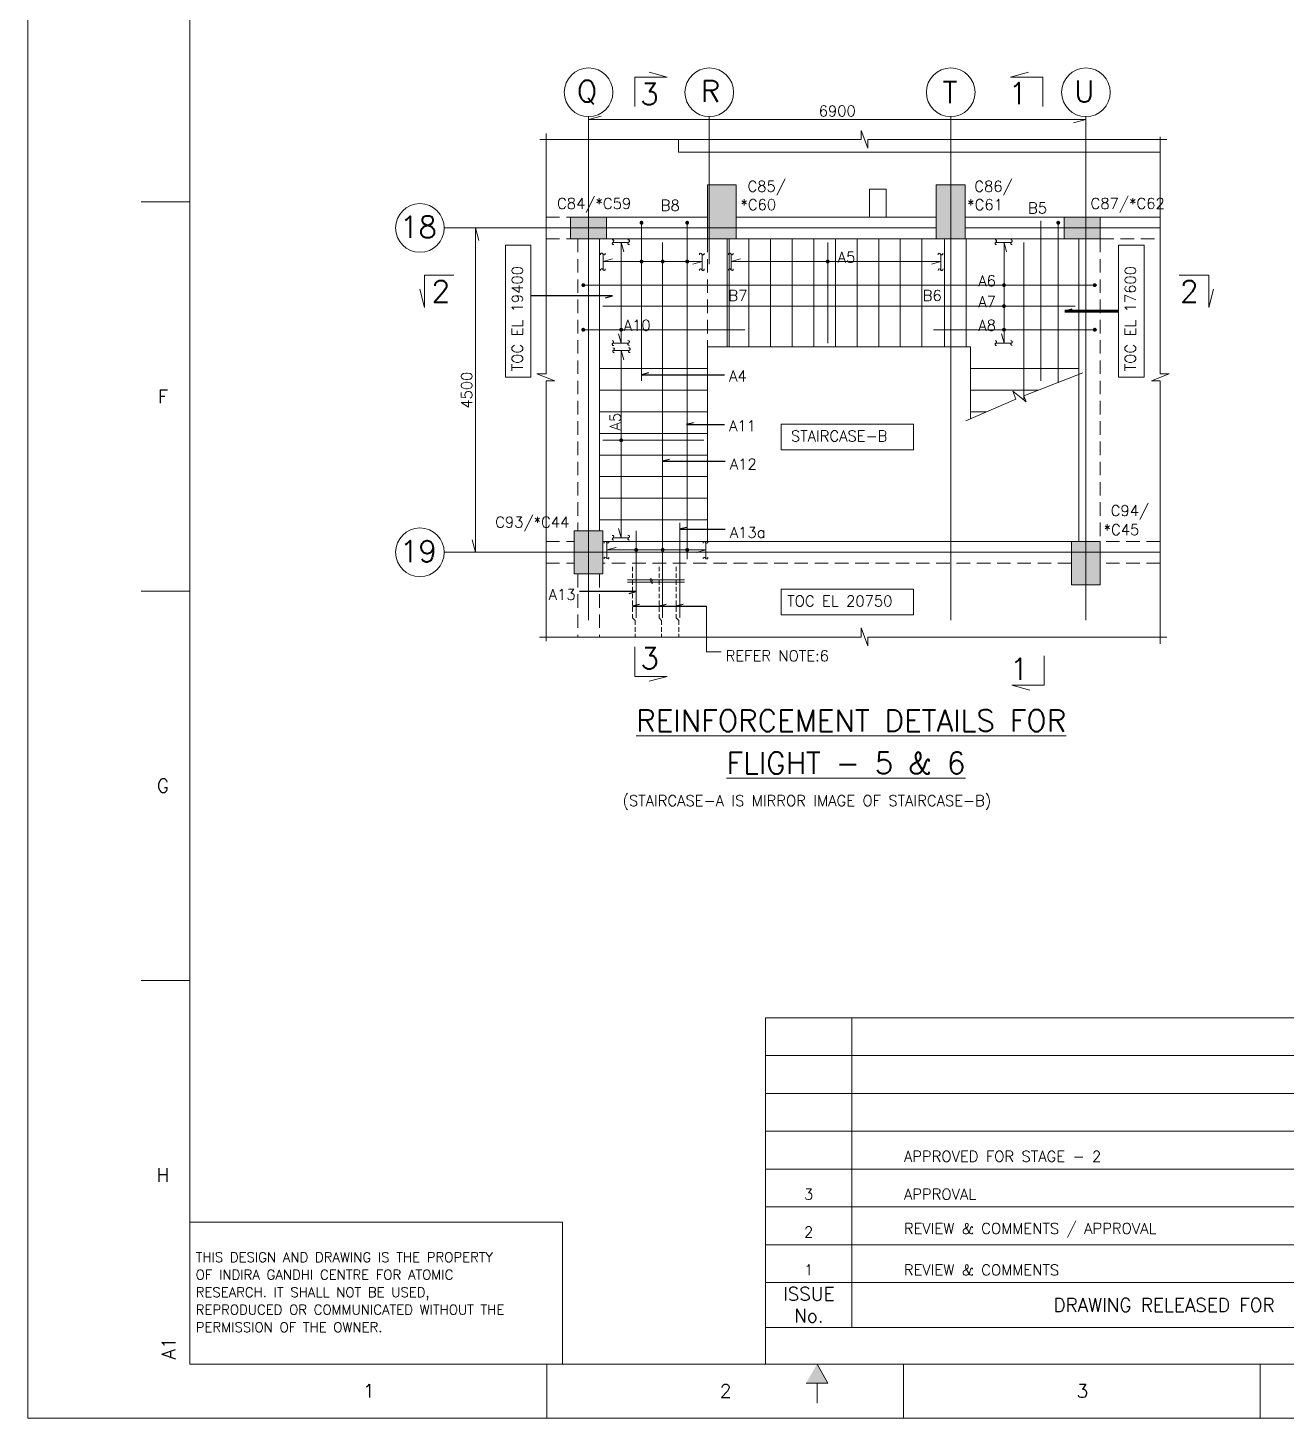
# Model space of a CAD drawing. Header units: millimetres. Extents: x 340192 to 549303, y -616317 to -538642.
# Drawn here: x 486228 to 503688, y -616317 to -597026 of the extents above; entities that cross this region are included whole.
import ezdxf
from ezdxf.enums import TextEntityAlignment as Align
from ezdxf.lldxf.tags import DXFTag

# ---------------------------------------------------------------- set-up
doc = ezdxf.new("R2010")
doc.units = ezdxf.units.MM
doc.header["$LTSCALE"] = 250
doc.header["$MEASUREMENT"] = 0
doc.linetypes.add('( Hidden )', pattern=[0.375, 0.25, -0.125])
doc.linetypes.add('DASHED', pattern=[0.75, 0.5, -0.25])
doc.layers.get('DEFPOINTS').update_dxf_attribs({"lineweight": 0})
for name, color, linetype, lineweight in [('CV-AB-GRID DIM', 2, 'Continuous', 0), ('CV-AB-REINFORCEMENT', 6, 'Continuous', 0), ('CV-CB-BEAM', 7, 'Continuous', 0), ('CV-CB-CIVIL', 70, 'Continuous', 0), ('CV-CB-COLUMN', 3, 'Continuous', 0), ('CV-CB-DIM', 2, 'Continuous', 0), ('CV-CB-GRID', 8, 'CENTER', 5), ('CV-CB-GRID TXT', 6, 'Continuous', 0), ('CV-CB-LINE', 2, 'Continuous', 0), ('CV-CB-REINFORCEMENT', 6, 'Continuous', 0), ('CV-CB-SHADE', 25, 'Continuous', 0), ('CV-CB-TEXT', 3, 'Continuous', 0), ('LOGO_1', 7, 'Continuous', 0), ('REINF-HOR', 6, 'Continuous', 0), ('RENF-VER', 6, 'Continuous', 0), ('SECTION', 6, 'Continuous', 0), ('TOP MAIN', 6, 'Continuous', 0)]:
    doc.layers.add(name, color=color, linetype=linetype, lineweight=lineweight)
doc.styles.add('ROMANS', font='romans.shx')
doc.styles.add('SIMPLEX', font='romans.shx')
tags = doc.linetypes.add('CENTER', pattern=[2, 1.25, -0.25, 0.25, -0.25]).pattern_tags.tags
tags[10:11] = [DXFTag(74, 4), DXFTag(75, 0), DXFTag(340, '0'), DXFTag(46, 1.0), DXFTag(50, 0.0), DXFTag(44, 0.0), DXFTag(45, 0.0)]
tags[8:9] = [DXFTag(74, 4), DXFTag(75, 0), DXFTag(340, '0'), DXFTag(46, 1.0), DXFTag(50, 0.0), DXFTag(44, 0.0), DXFTag(45, 0.0)]
tags[6:7] = [DXFTag(74, 4), DXFTag(75, 0), DXFTag(340, '0'), DXFTag(46, 1.0), DXFTag(50, 0.0), DXFTag(44, 0.0), DXFTag(45, 0.0)]
tags[4:5] = [DXFTag(74, 4), DXFTag(75, 0), DXFTag(340, '0'), DXFTag(46, 1.0), DXFTag(50, 0.0), DXFTag(44, 0.0), DXFTag(45, 0.0)]
doc.dimstyles.new('1.5', dxfattribs={"dimtxt": 150, "dimasz": 0.00045, "dimexe": 30, "dimexo": 7.5, "dimgap": 52.5, "dimtad": 1, "dimdec": 0, "dimlfac": 0.666667, "dimzin": 0, "dimdsep": 46, "dimtxsty": 'ROMANS', "dimblk": 'TICK', "dimcen": 0.09, "dimclrd": 2, "dimclre": 2, "dimclrt": 3, "dimadec": 0, "dimazin": 0, "dimtfac": 1, "dimtdec": 0, "dimtofl": 0, "dimtmove": 0, "dimatfit": 3, "dimfxl": 1, "dimtolj": 1, "dimtzin": 0, "dimlwd": -1, "dimlwe": -1, "dimarcsym": 1})
doc.dimstyles.new('CIVIL', dxfattribs={"dimtxt": 1, "dimasz": 0.0005, "dimexe": 50, "dimexo": 0, "dimgap": 50, "dimtad": 1, "dimdec": 0, "dimlfac": 0.001, "dimzin": 0, "dimdsep": 46, "dimtxsty": 'ROMANS', "dimblk": 'TICK', "dimcen": 0.09, "dimclrd": 2, "dimclre": 2, "dimclrt": 3, "dimadec": 0, "dimazin": 0, "dimtfac": 1, "dimtdec": 0, "dimtofl": 0, "dimtmove": 0, "dimatfit": 3, "dimldrblk": 'TICK', "dimfxl": 1, "dimfrac": 2, "dimtolj": 1, "dimtzin": 0, "dimarcsym": 0})
doc.dimstyles.new('CV-CB-DIM', dxfattribs={"dimtxt": 150, "dimasz": 0.0006, "dimexe": 22.5, "dimexo": 75, "dimgap": 45, "dimtad": 1, "dimdec": 0, "dimzin": 0, "dimdsep": 46, "dimtxsty": 'ROMANS', "dimblk": 'TICK', "dimcen": 0.09, "dimdle": 50, "dimclrd": 2, "dimclre": 2, "dimclrt": 3, "dimadec": 0, "dimazin": 0, "dimtfac": 1, "dimtdec": 0, "dimtofl": 0, "dimtmove": 0, "dimatfit": 3, "dimfxl": 1, "dimtolj": 1, "dimtzin": 0, "dimlwd": -1, "dimlwe": -1, "dimarcsym": 0})

# ---------------------------------------------------------------- blocks, each defined once
blk = doc.blocks.new('TATA A1')
at = {"layer": 'LOGO_1', "ltscale": 0.023622}
blk.add_hatch(color=25, dxfattribs=at).paths.add_polyline_path([(10800000, 487500), (10950000, 750000), (11100000, 487500)])
at = {"layer": 'LOGO_1', "color": 2, "linetype": 'Continuous', "ltscale": 0.023622}
for p, q in [((0, 44550000), (0, 0)), ((2250000, 16875000), (1575000, 16875000)), ((2250000, 11475000), (1575000, 11475000)), ((2250000, 11475000), (1575000, 11475000)), ((2250000, 6075000), (1575000, 6075000)), ((2250000, 6075000), (1575000, 6075000)), ((7200000, 0), (7200000, 750000)), ((12150000, 0), (12150000, 750000)), ((17100000, 0), (17100000, 750000)), ((63075000, 0), (0, 0))]:
    blk.add_line(p, q, dxfattribs=at)
at = {"layer": 'LOGO_1', "color": 6, "linetype": 'Continuous', "ltscale": 0.023622}
for p, q in [((2250000, 43800000), (2250000, 750000)), ((10234485, 5557087), (21118039, 5557087)), ((10234485, 5557087), (10234485, 750000)), ((2250000, 2718005), (7418784, 2718005)), ((7418784, 750000), (7418784, 2718005)), ((10234485, 1882087), (49819286, 1882087)), ((10234485, 1257202), (49819286, 1257202)), ((2250000, 750000), (62325000, 750000))]:
    blk.add_line(p, q, dxfattribs=at)
at = {"layer": 'LOGO_1', "color": 4, "ltscale": 0.023622}
blk.add_line((11434485, 1257202), (11434485, 5557087), dxfattribs=at)
at = {"layer": 'LOGO_1', "color": 2, "ltscale": 0.023622}
for p, q in [((10234485, 5032087), (49819286, 5032087)), ((10234485, 4507087), (49819286, 4507087)), ((10234485, 3982087), (49819286, 3982087)), ((10234485, 3457087), (49819286, 3457087)), ((10234485, 2932087), (49819286, 2932087)), ((10234485, 2407087), (49819286, 2407087))]:
    blk.add_line(p, q, dxfattribs=at)
at = {"layer": 'LOGO_1', "color": 25, "ltscale": 0.023622}
for p, q in [((11100000, 487500), (10950000, 750000)), ((11100000, 487500), (10800000, 487500)), ((10950000, 487500), (10950000, 209047))]:
    blk.add_line(p, q, dxfattribs=at)
at = {"layer": 'LOGO_1', "color": 4, "linetype": 'Continuous', "style": 'ROMANS'}
for s, p in [('F', (1875000, 14175000)), ('G', (1875000, 8775000)), ('G', (1875000, 8775000)), ('H', (1875000, 3375000)), ('H', (1875000, 3375000))]:
    blk.add_text(s, height=187500, dxfattribs=at).set_placement(p, align=Align.MIDDLE_CENTER)
at = {"layer": 'LOGO_1', "color": 4, "style": 'ROMANS'}
for s, height, p in [('THIS DESIGN AND DRAWING IS THE PROPERTY', 135000, (2329186, 2166248)), ('OF INDIRA GANDHI CENTRE FOR ATOMIC', 135000, (2329186, 1923391)), ('RESEARCH. IT SHALL NOT BE USED,', 135000, (2329186, 1680534)), ('REPRODUCED OR COMMUNICATED WITHOUT THE', 135000, (2329186, 1437677)), ('PERMISSION OF THE OWNER.', 135000, (2329186, 1194820)), ('1', 187500, (4652250, 285004)), ('2', 187500, (9602250, 285004)), ('3', 187500, (14552250, 285004))]:
    blk.add_text(s, height=height, dxfattribs=at).set_placement(p)
at = {"layer": 'LOGO_1', "color": 4, "linetype": 'Continuous', "style": 'SIMPLEX'}
for s, p in [('ISSUE', (10836213, 1631284)), ('DRAWING RELEASED FOR', (15764548, 1476659)), ('No.', (10836492, 1327712))]:
    blk.add_text(s, height=187500, dxfattribs=at).set_placement(p, align=Align.CENTER)
at = {"layer": 'LOGO_1', "color": 4, "style": 'ROMANS'}
blk.add_text('A1', height=187500, rotation=90, dxfattribs=at).set_placement((2047011, 816439))
blk = doc.blocks.new('125')
at = {"layer": 'REINF-HOR', "ltscale": 1.6875}
blk.add_line((0, -332191), (0, 105241), dxfattribs=at)
at = {"layer": 'REINF-HOR', "ltscale": 1.6875, "flags": 128}
for points in [[(-72253, 118220, 0.926717185), (-5491, 96184, -0.923540583), (61271, 74457)], [(-74320, -321479, 0.926717185), (-7558, -343514, -0.923540583), (59204, -365241)]]:
    blk.add_lwpolyline(points, format="xyb", dxfattribs=at)
blk = doc.blocks.new('TICK')
at = {"color": 3}
blk.add_line((-289777.747, -77645.713), (0, 0), dxfattribs=at)
blk = doc.blocks.new('*D11')
at = {"layer": 'CV-CB-DIM', "color": 2, "transparency": 16777216}
for p, q in [((492812, -599803), (492416, -599803)), ((492438, -599803), (492438, -604303)), ((492812, -604303), (492416, -604303))]:
    blk.add_line(p, q, dxfattribs=at)
at = {"layer": 'DEFPOINTS', "color": 0, "transparency": 16777216}
for p in [(492887, -599803), (492438, -604303), (492887, -604303)]:
    blk.add_point(p, dxfattribs=at)
at = {"layer": 'CV-CB-DIM', "color": 2, "transparency": 16777216, "xscale": 0.0006, "yscale": 0.0006, "zscale": 0.0006}
for p, rotation in [((492438, -599803), 90), ((492438, -604303), 270)]:
    blk.add_blockref('TICK', p, dxfattribs=dict(at, rotation=rotation))
at = {"layer": 'CV-CB-DIM', "color": 3, "transparency": 16777216, "insert": (492318, -602053), "char_height": 150, "attachment_point": 5, "rotation": 90, "style": 'ROMANS'}
blk.add_mtext('\\A1;4500', dxfattribs=at)
blk = doc.blocks.new('*D121')
at = {"layer": 'CV-CB-REINFORCEMENT', "color": 2, "transparency": 16777216}
for p, q in [((499698, -600003), (499743, -600003)), ((499773, -601403), (499773, -600003)), ((499698, -601403), (499743, -601403))]:
    blk.add_line(p, q, dxfattribs=at)
at = {"layer": 'DEFPOINTS', "color": 0, "transparency": 16777216}
for p in [(499773, -600003, 832566), (499773, -600003), (499773, -601403)]:
    blk.add_point(p, dxfattribs=at)
at = {"layer": 'CV-CB-REINFORCEMENT', "color": 2, "transparency": 16777216, "xscale": 0.0004500000225000001, "yscale": 0.0004500000225000001, "zscale": 0.0004500000225000001}
for p, rotation in [((499773, -600003), 90), ((499773, -601403), 270)]:
    blk.add_blockref('TICK', p, dxfattribs=dict(at, rotation=rotation))
blk = doc.blocks.new('*D122')
at = {"layer": 'CV-CB-REINFORCEMENT', "color": 2, "transparency": 16777216}
for p, q in [((494386, -600003), (494431, -600003)), ((494461, -601403), (494461, -600003)), ((494386, -601403), (494431, -601403))]:
    blk.add_line(p, q, dxfattribs=at)
at = {"layer": 'DEFPOINTS', "color": 0, "transparency": 16777216}
for p in [(494461, -600003, 832566), (494461, -600003), (494461, -601403)]:
    blk.add_point(p, dxfattribs=at)
at = {"layer": 'CV-CB-REINFORCEMENT', "color": 2, "transparency": 16777216, "xscale": 0.0004500000225000001, "yscale": 0.0004500000225000001, "zscale": 0.0004500000225000001}
for p, rotation in [((494461, -600003), 90), ((494461, -601403), 270)]:
    blk.add_blockref('TICK', p, dxfattribs=dict(at, rotation=rotation))
blk = doc.blocks.new('*D123')
at = {"layer": 'CV-CB-REINFORCEMENT', "color": 2, "transparency": 16777216}
for p, q in [((495584, -600268), (494210, -600268)), ((494210, -600275), (494210, -600298)), ((495584, -600261), (495584, -600238))]:
    blk.add_line(p, q, dxfattribs=at)
at = {"layer": 'DEFPOINTS', "color": 0, "transparency": 16777216}
for p in [(494210, -600268), (494210, -600268), (495584, -600268)]:
    blk.add_point(p, dxfattribs=at)
at = {"layer": 'CV-CB-REINFORCEMENT', "color": 2, "transparency": 16777216, "xscale": 0.0004500000225000001, "yscale": 0.0004500000225000001, "zscale": 0.0004500000225000001, "rotation": 180}
blk.add_blockref('TICK', (494210, -600268), dxfattribs=at)
at = {"layer": 'CV-CB-REINFORCEMENT', "color": 2, "transparency": 16777216, "xscale": 0.0004500000225000001, "yscale": 0.0004500000225000001, "zscale": 0.0004500000225000001}
blk.add_blockref('TICK', (495584, -600268), dxfattribs=at)
blk = doc.blocks.new('*D124')
at = {"layer": 'CV-CB-REINFORCEMENT', "color": 2, "transparency": 16777216}
for p, q in [((494386, -601503), (494431, -601503)), ((494461, -604103), (494461, -601503)), ((494386, -604103), (494431, -604103))]:
    blk.add_line(p, q, dxfattribs=at)
at = {"layer": 'DEFPOINTS', "color": 0, "transparency": 16777216}
for p in [(494461, -601503, -898975), (494461, -601503), (494461, -604103)]:
    blk.add_point(p, dxfattribs=at)
at = {"layer": 'CV-CB-REINFORCEMENT', "color": 2, "transparency": 16777216, "xscale": 0.0004500000225000001, "yscale": 0.0004500000225000001, "zscale": 0.0004500000225000001}
for p, rotation in [((494461, -601503), 90), ((494461, -604103), 270)]:
    blk.add_blockref('TICK', p, dxfattribs=dict(at, rotation=rotation))
blk = doc.blocks.new('*D125')
at = {"layer": 'CV-CB-REINFORCEMENT', "color": 2, "transparency": 16777216}
for p, q in [((498897, -600268), (495985, -600268)), ((495985, -600275), (495985, -600298)), ((498897, -600261), (498897, -600238))]:
    blk.add_line(p, q, dxfattribs=at)
at = {"layer": 'DEFPOINTS', "color": 0, "transparency": 16777216}
for p in [(495985, -600268, -802256), (495985, -600268), (498897, -600268)]:
    blk.add_point(p, dxfattribs=at)
at = {"layer": 'CV-CB-REINFORCEMENT', "color": 2, "transparency": 16777216, "xscale": 0.0004500000225000001, "yscale": 0.0004500000225000001, "zscale": 0.0004500000225000001, "rotation": 180}
blk.add_blockref('TICK', (495985, -600268), dxfattribs=at)
at = {"layer": 'CV-CB-REINFORCEMENT', "color": 2, "transparency": 16777216, "xscale": 0.0004500000225000001, "yscale": 0.0004500000225000001, "zscale": 0.0004500000225000001}
blk.add_blockref('TICK', (498897, -600268), dxfattribs=at)
blk = doc.blocks.new('*D129')
at = {"layer": 'CV-CB-REINFORCEMENT', "color": 2, "transparency": 16777216}
for p, q in [((495634, -604269), (494260, -604269)), ((494260, -604276), (494260, -604299)), ((495634, -604262), (495634, -604239))]:
    blk.add_line(p, q, dxfattribs=at)
at = {"layer": 'DEFPOINTS', "color": 0, "transparency": 16777216}
for p in [(494260, -604268), (494260, -604269), (495634, -604269)]:
    blk.add_point(p, dxfattribs=at)
at = {"layer": 'CV-CB-REINFORCEMENT', "color": 2, "transparency": 16777216, "xscale": 0.0004500000225000001, "yscale": 0.0004500000225000001, "zscale": 0.0004500000225000001, "rotation": 180}
blk.add_blockref('TICK', (494260, -604269), dxfattribs=at)
at = {"layer": 'CV-CB-REINFORCEMENT', "color": 2, "transparency": 16777216, "xscale": 0.0004500000225000001, "yscale": 0.0004500000225000001, "zscale": 0.0004500000225000001}
blk.add_blockref('TICK', (495634, -604269), dxfattribs=at)
blk = doc.blocks.new('*D27')
at = {"layer": 'CV-CB-DIM', "color": 2, "transparency": 16777216}
for p, q in [((494009, -598576), (494009, -598277)), ((494009, -598299), (500909, -598299)), ((500909, -598576), (500909, -598277))]:
    blk.add_line(p, q, dxfattribs=at)
at = {"layer": 'DEFPOINTS', "color": 0, "transparency": 16777216}
for p in [(500909, -598299), (494009, -598651), (500909, -598651, 0)]:
    blk.add_point(p, dxfattribs=at)
at = {"layer": 'CV-CB-DIM', "color": 2, "transparency": 16777216, "xscale": 0.0006, "yscale": 0.0006, "zscale": 0.0006, "rotation": 180}
blk.add_blockref('TICK', (494009, -598299), dxfattribs=at)
at = {"layer": 'CV-CB-DIM', "color": 2, "transparency": 16777216, "xscale": 0.0006, "yscale": 0.0006, "zscale": 0.0006}
blk.add_blockref('TICK', (500909, -598299), dxfattribs=at)
at = {"layer": 'CV-CB-DIM', "color": 3, "transparency": 16777216, "insert": (497459, -598179), "char_height": 150, "attachment_point": 5, "style": 'ROMANS'}
blk.add_mtext('\\A1;6900', dxfattribs=at)

msp = doc.modelspace()

# ---------------------------------------------------------------- hatches: boundary and pattern name
at = {"layer": 'CV-AB-REINFORCEMENT', "ltscale": 0.001084}
h = msp.add_hatch(color=256, dxfattribs=at)
edge = h.paths.add_edge_path()
edge.add_arc((494743.95, -599730.16), 27.09, 0, 360)
h = msp.add_hatch(color=256, dxfattribs=at)
edge = h.paths.add_edge_path()
edge.add_arc((495377.56, -599730.16), 27.09, 0, 360)
h = msp.add_hatch(color=256, dxfattribs=at)
edge = h.paths.add_edge_path()
edge.add_arc((500526.1, -599730.16), 27.09, 0, 360)
h = msp.add_hatch(color=256, dxfattribs=at)
edge = h.paths.add_edge_path()
edge.add_arc((493935.94, -600596.38), 27.09, 0, 360)
h = msp.add_hatch(color=256, dxfattribs=at)
edge = h.paths.add_edge_path()
edge.add_arc((501031.75, -600596.38), 27.09, 0, 360)
at = {"layer": 'CV-AB-REINFORCEMENT', "ltscale": 0.001084, "extrusion": (0, 0, -1)}
h = msp.add_hatch(color=256, dxfattribs=at)
edge = h.paths.add_edge_path()
edge.add_arc((-493935.94, -601214.23), 27.09, 0, 360)
at = {"layer": 'CV-AB-REINFORCEMENT', "ltscale": 0.001084}
h = msp.add_hatch(color=256, dxfattribs=at)
edge = h.paths.add_edge_path()
edge.add_arc((501031.75, -601214.23), 27.09, 0, 360)
at = {"layer": 'CV-CB-SHADE', "extrusion": (0, 0, -1)}
for points in [[(-495658.84, -599953.07), (-496058.84, -599953.07), (-496058.84, -599203.07), (-495658.84, -599203.07)], [(-498833.84, -599953.07), (-499233.84, -599953.07), (-499233.84, -599203.07), (-498833.84, -599203.07)], [(-501108.84, -599953.07), (-501108.84, -599653.07), (-500608.84, -599653.07), (-500608.84, -599953.07)], [(-500708.84, -604753.07), (-501108.84, -604753.07), (-501108.84, -604153.07), (-500708.84, -604153.07)]]:
    msp.add_hatch(color=25, dxfattribs=at).paths.add_polyline_path(points)
at = {"layer": 'CV-CB-SHADE'}
for points in [[(493758.84, -599953.07), (493758.84, -599653.07), (494258.84, -599653.07), (494258.84, -599953.07)], [(493808.84, -604603.07), (493808.84, -604003.07), (494208.84, -604003.07), (494208.84, -604603.07)]]:
    msp.add_hatch(color=25, dxfattribs=at).paths.add_polyline_path(points)
at = {"layer": 'TOP MAIN', "linetype": 'DASHED', "ltscale": 0.0012}
h = msp.add_hatch(color=4, dxfattribs=at)
edge = h.paths.add_edge_path()
edge.add_arc((494743.95, -600268.37), 27.09, 0, 360)
h = msp.add_hatch(color=4, dxfattribs=at)
edge = h.paths.add_edge_path()
edge.add_arc((495036.74, -600268.37), 27.09, 0, 360)
h = msp.add_hatch(color=4, dxfattribs=at)
edge = h.paths.add_edge_path()
edge.add_arc((495377.56, -600268.37), 27.09, 0, 360)
h = msp.add_hatch(color=4, dxfattribs=at)
edge = h.paths.add_edge_path()
edge.add_arc((497326.83, -600268.37), 27.09, 0, 360)
h = msp.add_hatch(color=4, dxfattribs=at)
edge = h.paths.add_edge_path()
edge.add_arc((499772.67, -600596.38), 27.09, 0, 360)
h = msp.add_hatch(color=4, dxfattribs=at)
edge = h.paths.add_edge_path()
edge.add_arc((499772.67, -600887.1), 27.09, 0, 360)
h = msp.add_hatch(color=4, dxfattribs=at)
edge = h.paths.add_edge_path()
edge.add_arc((494460.61, -601214.23), 27.09, 0, 360)
h = msp.add_hatch(color=4, dxfattribs=at)
edge = h.paths.add_edge_path()
edge.add_arc((499772.67, -601214.23), 27.09, 0, 360)
h = msp.add_hatch(color=4, dxfattribs=at)
edge = h.paths.add_edge_path()
edge.add_arc((494460.61, -602748.6), 27.09, 0, 360)
h = msp.add_hatch(color=4, dxfattribs=at)
edge = h.paths.add_edge_path()
edge.add_arc((494669.43, -604269.12), 27.09, 0, 360)
h = msp.add_hatch(color=4, dxfattribs=at)
edge = h.paths.add_edge_path()
edge.add_arc((495036.74, -604269.12), 27.09, 0, 360)
h = msp.add_hatch(color=4, dxfattribs=at)
edge = h.paths.add_edge_path()
edge.add_arc((495377.56, -604269.12), 27.09, 0, 360)

# ---------------------------------------------------------------- linework, layer by layer
at = {"layer": 'CV-AB-GRID DIM', "color": 1, "ltscale": 0.000512026, "elevation": 250480.73, "flags": 128}
for points in [[(494551.05, -604682.82), (494870.8, -604682.82), (494870.8, -604660.27), (494892.45, -604704.13), (494892.45, -604682.82), (495338.7, -604682.82)], [(494551.05, -604716.86), (494870.8, -604716.86), (494870.8, -604694.31), (494892.45, -604738.17), (494892.45, -604716.86), (495338.7, -604716.86)]]:
    msp.add_lwpolyline(points, dxfattribs=at)
at = {"layer": 'CV-CB-BEAM'}
for p, q in [((495258.84, -598753.07, -930132.59), (495258.84, -598576.34, -930132.59)), ((501938.87, -598753.07, -930132.59), (495258.84, -598753.07, -930132.59)), ((498138.84, -599263.07, -930132.59), (497908.84, -599263.07, -930132.59)), ((497908.84, -599653.07, -930132.59), (497908.84, -599263.07, -930132.59)), ((498138.84, -599653.07, -930132.59), (498138.84, -599263.07, -930132.59)), ((495658.84, -599653.07, -930132.59), (494258.84, -599653.07, -930132.59)), ((498833.84, -599653.07, -930132.59), (496058.84, -599653.07, -930132.59)), ((500623.84, -599653.07, -930132.59), (499233.84, -599653.07, -930132.59)), ((501938.87, -599653.07, -930132.59), (501108.84, -599653.07, -930132.59)), ((500623.84, -599953.07, -930132.59), (494258.84, -599953.07, -930132.59)), ((495933.84, -599953.07, -930132.59), (495933.84, -601453.07, -930132.59)), ((495958.84, -599953.07, -930132.59), (495958.84, -601453.07, -930132.59)), ((496233.84, -599953.07, -930132.59), (496233.84, -601453.07, -930132.59)), ((498946.41, -599953.07, -930132.59), (498946.41, -601453.07, -930132.59)), ((498946.41, -599953.07, -930132.59), (498946.41, -601453.07, -930132.59)), ((500808.84, -599953.07, -930132.59), (500808.84, -604153.07, -930132.59))]:
    msp.add_line(p, q, dxfattribs=at)
at = {"layer": 'CV-CB-BEAM', "linetype": '( Hidden )', "ltscale": 3}
for p, q in [((493419.17, -599653.07, -930132.59), (493758.84, -599653.07, -930132.59)), ((493419.17, -599953.07, -930132.59), (493758.84, -599953.07, -930132.59)), ((493858.84, -599953.07, 11626.66), (493858.84, -604003.07, -930132.59)), ((495658.84, -599953.07, -930132.59), (495658.84, -601453.07, -930132.59)), ((495933.84, -599953.07, -930132.59), (495933.84, -601453.07, -930132.59)), ((498946.41, -599953.07, -930132.59), (498946.41, -601453.07, -930132.59)), ((499246.41, -599953.07, -930132.59), (499246.41, -601453.07, -930132.59)), ((501108.84, -599953.07, -930132.59), (501938.87, -599953.07, -930132.59)), ((501108.84, -599953.07, -930132.59), (501108.84, -604153.07, -930132.59)), ((493419.17, -604153.07, -930132.59), (493808.84, -604153.07, -930132.59)), ((501938.87, -604153.07, -930132.07), (501113.54, -604153.07, -930132.07)), ((493419.17, -604453.07, -930132.59), (493808.84, -604453.07, -930132.59)), ((500708.84, -604453.07, -930132.59), (494208.84, -604453.07, -930132.59)), ((501938.87, -604453.07, -930132.59), (501108.84, -604453.07, -930132.59)), ((493858.84, -604603.07, -930132.59), (493858.84, -605479.57, -930132.59)), ((494158.84, -604603.07, -930132.59), (494158.84, -605479.57, -930132.59))]:
    msp.add_line(p, q, dxfattribs=at)
at = {"layer": 'CV-CB-BEAM', "ltscale": 3}
for p, q in [((494158.84, -599953.07, 11626.66), (494158.84, -604003.07, -930132.59)), ((500708.84, -604153.07, -930132.59), (494208.84, -604153.07, -930132.59))]:
    msp.add_line(p, q, dxfattribs=at)
at = {"layer": 'CV-CB-BEAM', "linetype": '( Hidden )'}
msp.add_line((499021.41, -601453.07, -910619.31), (499246.41, -601453.07, -930132.59), dxfattribs=at)
at = {"layer": 'CV-CB-CIVIL'}
for p, q in [((495933.84, -599953.07, -930132.59), (495933.84, -601453.07, -930132.59)), ((496233.84, -599953.07, -930132.59), (496233.84, -601453.07, -930132.59)), ((496533.84, -599953.07, -930132.59), (496533.84, -601453.07, -930132.59)), ((496833.84, -599953.07, -930132.59), (496833.84, -601453.07, -930132.59)), ((497133.84, -599953.07, -930132.59), (497133.84, -601453.07, -930132.59)), ((497433.84, -599953.07, -930132.59), (497433.84, -601453.07, -930132.59)), ((497733.84, -599953.07, -930132.59), (497733.84, -601453.07, -930132.59)), ((498033.84, -599953.07, -930132.59), (498033.84, -601453.07, -930132.59)), ((498333.84, -599953.07, -930132.59), (498333.84, -601453.07, -930132.59)), ((498633.84, -599953.07, -930132.59), (498633.84, -601453.07, -930132.59)), ((498946.41, -599953.07, -930132.59), (498946.41, -601453.07, -930132.59)), ((499246.41, -599953.07, -930132.59), (499246.41, -601453.07, -930132.59)), ((495658.84, -601453.07, -930132.59), (495658.84, -604153.07, -930132.59)), ((499308.84, -601453.07, -930132.59), (495658.84, -601453.07, -930132.59)), ((499308.84, -601453.07, -930132.59), (499308.84, -602448.32, -930132.59)), ((499308.84, -601457.5, -930132.59), (499308.84, -602448.32, -930132.59)), ((495658.84, -601753.07, -930132.59), (494158.84, -601753.07, -930132.59)), ((500808.84, -601753.07, -930132.59), (499308.84, -601753.07, -930132.59)), ((495658.84, -602053.07, -930132.59), (494158.84, -602053.07, -930132.59)), ((500249.22, -602053.07, -930132.59), (499308.84, -602053.07, -930132.59)), ((495658.84, -602353.07, -930132.59), (494158.84, -602353.07, -930132.59)), ((499529.19, -602353.07, -930132.59), (499308.84, -602353.07, -930132.59)), ((495658.84, -602653.07, -930132.59), (494158.84, -602653.07, -930132.59)), ((495658.84, -602953.07, -930132.59), (494158.84, -602953.07, -930132.59)), ((495658.84, -603253.07, -930132.59), (494158.84, -603253.07, -930132.59)), ((495658.84, -603553.07, -930132.59), (494158.84, -603553.07, -930132.59)), ((495658.84, -603853.07, -930132.59), (494158.84, -603853.07, -930132.59))]:
    msp.add_line(p, q, dxfattribs=at)
at = {"layer": 'CV-CB-CIVIL', "color": 2, "elevation": 1860265.14, "flags": 128}
msp.add_lwpolyline([(500868.41, -601811.53), (500046.03, -602132.33), (500078.12, -602214.59), (499893.92, -602067.07), (499936.76, -602176.89), (499243.17, -602476.71)], dxfattribs=at)
at = {"layer": 'CV-CB-COLUMN', "color": 3, "ltscale": 0.00125}
for points in [[(496058.84, -599203.07, -1860265.17), (495658.84, -599203.07, -1860265.17), (495658.84, -599953.07, -1860265.17), (496058.84, -599953.07, -1860265.17)], [(499233.84, -599203.07, -930132.59), (498833.84, -599203.07, -930132.59), (498833.84, -599953.07, -930132.59), (499233.84, -599953.07, -930132.59)], [(493758.84, -599953.07, -930132.59), (493758.84, -599653.07, -930132.59), (494258.84, -599653.07, -930132.59), (494258.84, -599953.07, -930132.59)], [(500608.84, -599953.07, -930132.59), (500608.84, -599653.07, -930132.59), (501108.84, -599653.07, -930132.59), (501108.84, -599953.07, -930132.59)], [(493808.84, -604003.07, -930132.59), (494208.84, -604003.07, -930132.59), (494208.84, -604603.07, -930132.59), (493808.84, -604603.07, -930132.59)], [(500708.84, -604153.07, -930132.59), (501108.84, -604153.07, -930132.59), (501108.84, -604753.07, -930132.59), (500708.84, -604753.07, -930132.59)]]:
    msp.add_3dface(points, dxfattribs=at)
at = {"layer": 'CV-CB-DIM'}
for p, q in [((495643.49, -605052.43, 406934.3), (495643.49, -605683.27, 406934.3)), ((495643.49, -605683.27, 406934.3), (495850.68, -605683.27, 406934.3))]:
    msp.add_line(p, q, dxfattribs=at)
at = {"layer": 'CV-CB-GRID', "ltscale": 2}
for p, q in [((494008.84, -605245.25, -930132.59), (494008.84, -598257.61, -930132.59)), ((495683.84, -600305.3, -930132.59), (495683.84, -598257.61, -930132.59)), ((499033.84, -605245.25, -930132.59), (499033.84, -598254.16, -930132.59)), ((500908.84, -605245.25, -930132.59), (500908.84, -598257.61, -930132.59)), ((498833.84, -599803.07, -930132.59), (492005.8, -599803.07, -930132.59)), ((501938.87, -599803.07, -930132.59), (499233.84, -599803.07, -930132.59)), ((492005.8, -604303.07, -930132.59), (501938.87, -604303.07, -930132.59))]:
    msp.add_line(p, q, dxfattribs=at)
at = {"layer": 'CV-CB-GRID TXT', "color": 6, "ltscale": 0.001125}
for centre in [(494008.84, -597920.11, -930132.59), (495683.84, -597920.11, -930132.59), (499033.84, -597920.11, -930132.59), (500908.84, -597920.11, -930132.59), (491668.3, -599803.07, -930132.59), (491668.3, -604303.07, -930132.59)]:
    msp.add_circle(centre, 337.5, dxfattribs=at)
at = {"layer": 'CV-CB-LINE', "elevation": -930132.59, "flags": 128}
for points in [[(493419.17, -598492.03), (493419.17, -601828.53), (493291.69, -601828.53), (493538.59, -601921.54), (493419.17, -601921.54), (493419.17, -605536.03)], [(493332.14, -598576.34), (497792.64, -598576.34), (497792.64, -598448.86), (497885.65, -598695.77), (497885.65, -598576.34), (502031.62, -598576.34)], [(501938.87, -598536.49), (501938.87, -601828.53), (502066.35, -601828.53), (501819.45, -601921.54), (501938.87, -601921.54), (501938.87, -605571.84)], [(493328.54, -605479.57), (497792.64, -605479.57), (497792.64, -605352.09), (497885.65, -605598.99), (497885.65, -605479.57), (502031.62, -605479.57)]]:
    msp.add_lwpolyline(points, dxfattribs=at)
at = {"layer": 'CV-CB-REINFORCEMENT'}
for p, q in [((494743.95, -599703.07, 0), (494743.95, -601922.61, -442544.08)), ((495377.56, -599703.07), (495377.56, -604399.07, -936313.26)), ((500282.1, -599703.07), (500282.1, -601922.61, -442544.08)), ((500526.1, -599703.07), (500526.1, -601945.06, -447020.59)), ((495036.74, -600003.07, -59815.6), (495036.74, -605213.07, -1098613.19)), ((497326.83, -600003.07, -930132.59), (497326.83, -601403.07, -930132.59)), ((500047.54, -600003.07, -59815.6), (500047.54, -602191.71, -496199.21)), ((493908.84, -600596.38, 1150222.66), (501058.84, -600596.38, -930132.59)), ((494208.84, -600887.1, -35771.9), (500758.84, -600887.1, -35771.9)), ((496174.91, -601214.23, -35771.9), (493908.84, -601214.23, -930132.59)), ((498792.78, -601214.23, -35771.9), (501058.84, -601214.23, -930132.59)), ((494208.84, -602748.6, -480489.57), (495608.84, -602748.6, -480489.57)), ((494669.43, -604005.53, -930132.59), (494669.43, -605213.07, -930132.59)), ((495276.05, -603893.48, -480489.57), (495276.05, -605213.07, -480489.57))]:
    msp.add_line(p, q, dxfattribs=at)
at = {"layer": 'CV-CB-REINFORCEMENT', "linetype": '( Hidden )'}
for p, q in [((494619.43, -604503.07, -1406692.62), (494619.43, -605213.07, -1406692.62)), ((494986.74, -604503.07, -1304612.06), (494986.74, -605213.07, -1304612.06)), ((495226.05, -604503.07, -957049.61), (495226.05, -605213.07, -957049.61)), ((494619.43, -605213.07, -1548256.21), (494654.79, -605248.42, -1548256.21)), ((494654.79, -605248.42, -1548256.21), (494654.79, -605479.57, -1548256.21)), ((494986.74, -605213.07, -1446175.65), (495022.1, -605248.42, -1446175.65)), ((495022.1, -605248.42, -1446175.65), (495022.1, -605479.57, -1446175.65)), ((495226.05, -605213.07, -1098613.19), (495261.4, -605248.42, -1098613.19)), ((495261.4, -605248.42, -1098613.19), (495261.4, -605479.57, -1098613.19))]:
    msp.add_line(p, q, dxfattribs=at)
at = {"layer": 'CV-CB-TEXT', "color": 2, "ltscale": 0.75}
for points in [[(492854.45, -601874.51, 406934.35), (492854.45, -600040.69, 406934.35), (493209.08, -600040.69, 406934.35), (493209.08, -601874.51, 406934.35)], [(501360.8, -601874.51, 406934.35), (501360.8, -600040.69, 406934.35), (501715.43, -600040.69, 406934.35), (501715.43, -601874.51, 406934.35)], [(496681.61, -602524.53, 406934.35), (498515.43, -602524.53, 406934.35), (498515.43, -602879.16, 406934.35), (496681.61, -602879.16, 406934.35)], [(496681.61, -604813.67, 406934.35), (498515.43, -604813.67, 406934.35), (498515.43, -605168.3, 406934.35), (496681.61, -605168.3, 406934.35)]]:
    msp.add_3dface(points, dxfattribs=at)
at = {"layer": 'SECTION', "color": 6, "ltscale": 0.00062424}
for p, q in [((495099.95, -597709.1, 0), (494848.72, -597641.78, 0)), ((499861.5, -597709.1, 0), (500112.74, -597641.78, 0)), ((494650.34, -597709.1, 0), (494650.34, -598116.98, 0)), ((495099.95, -597709.1, 0), (494650.34, -597709.1, 0)), ((495099.95, -597709.1, 0), (494650.34, -597709.1, 0)), ((499861.5, -597709.1, 0), (500311.12, -597709.1, 0)), ((499861.5, -597709.1, 0), (500311.12, -597709.1, 0)), ((500311.12, -597709.1, 0), (500311.12, -598116.98, 0)), ((491733.38, -600455.79, 0), (492141.26, -600455.79, 0)), ((491733.38, -600905.4, 0), (491733.38, -600455.79, 0)), ((491733.38, -600905.4, 0), (491733.38, -600455.79, 0)), ((502612.7, -600455.79, 0), (502204.81, -600455.79, 0)), ((502612.7, -600905.4, 0), (502612.7, -600455.79, 0)), ((502612.7, -600905.4, 0), (502612.7, -600455.79, 0)), ((491733.38, -600905.4, 0), (491666.06, -600654.17, 0)), ((502612.7, -600905.4, 0), (502680.02, -600654.17, 0)), ((494650.34, -606024.07, 0), (494650.34, -605616.18, 0)), ((500331.77, -606148.61, 0), (500331.77, -605740.72, 0)), ((495099.95, -606024.07, 0), (494650.34, -606024.07, 0)), ((495099.95, -606024.07, 0), (494650.34, -606024.07, 0)), ((495099.95, -606024.07, 0), (494848.72, -606091.39, 0)), ((499882.15, -606148.61, 0), (500331.77, -606148.61, 0)), ((499882.15, -606148.61, 0), (500331.77, -606148.61, 0)), ((499882.15, -606148.61, 0), (500133.39, -606215.93, 0))]:
    msp.add_line(p, q, dxfattribs=at)

# ---------------------------------------------------------------- block references
at = {"layer": 'CV-CB-TEXT', "color": 1, "linetype": 'Continuous', "ltscale": 0.001, "xscale": 0.00099999997475, "yscale": 0.00099999997475, "zscale": 0.00099999997475}
msp.add_blockref('TATA A1', (486228.31, -616317.07, -232618.36), dxfattribs=at)
at = {"layer": 'RENF-VER', "color": 6, "ltscale": 0.000495, "xscale": 0.00049500002475, "yscale": -0.00049500002475, "zscale": 0.00049500002475}
for p in [(494210.3, -600333.58, -930132.59), (495583.84, -600334.24, -930132.59), (495985.3, -600333.58, -1732388.5), (498896.41, -600334.24, -930132.59), (494260.3, -604334.33, -930132.59), (495633.84, -604335, -930132.59)]:
    msp.add_blockref('125', p, dxfattribs=at)
at = {"layer": 'RENF-VER', "color": 6, "ltscale": 0.000495, "xscale": 0.00049500002475, "yscale": -0.00049500002475, "zscale": 0.00049500002475, "rotation": 270}
for p in [(494395.39, -600003.07, -97566.36), (499707.46, -600003.07), (494394.73, -601403.07, -930132.59), (494404.44, -601503.07, -930132.59), (499706.8, -601403.07, -832566.23), (494395.39, -604103.44, -930132.59)]:
    msp.add_blockref('125', p, dxfattribs=at)

# ---------------------------------------------------------------- texts
at = {"layer": 'CV-CB-GRID TXT', "color": 6, "style": 'ROMANS'}
for s, p in [('Q', (493987.8, -597904.93, -930132.59)), ('R', (495700.61, -597904.93, -930132.59)), ('T', (499022.06, -597922.41, -930132.59)), ('U', (500887.8, -597904.93, -930132.59)), ('18', (491647.26, -599787.9, -930132.59)), ('19', (491647.26, -604287.9, -930132.59))]:
    msp.add_text(s, height=300, dxfattribs=at).set_placement(p, align=Align.MIDDLE_CENTER)
at = {"layer": 'CV-CB-TEXT', "color": 4, "lineweight": 0, "style": 'ROMANS'}
for s, p in [('C85/', (496214.09, -599299.59, 0)), ('C86/', (499361.05, -599299.59, 0)), ('C84/*C59', (493571.55, -599538.18, 0)), ('C87/*C62', (500974.33, -599537.66, 0)), ('B8', (495010.65, -599563.74, -930132.59)), ('*C60', (496115.92, -599554.27, 0)), ('*C61', (499262.89, -599554.27, 0)), ('B5', (500107.24, -599601.62, 0)), ('B7', (495948.97, -600814.18, -930132.59)), ('B6', (498645.16, -600814.18, -930132.59)), ('STAIRCASE-B', (496817.21, -602764.95, 406934.35)), ('C94/', (501253.26, -603798.99, 0)), ('C93/*C44', (492713.09, -603959.62, 0)), ('*C45', (501155.05, -604063.29, 0)), ('TOC EL 20750', (496765.63, -605054.09, 406934.35))]:
    msp.add_text(s, height=150, dxfattribs=at).set_placement(p)
for s, p in [('TOC EL 19400', (493094.87, -601790.49, 406934.35)), ('TOC EL 17600', (501601.22, -601790.49, 406934.35))]:
    msp.add_text(s, height=150, rotation=90, dxfattribs=at).set_placement(p)
at = {"layer": 'CV-CB-TEXT', "color": 6, "style": 'ROMANS'}
for s, p in [('%%uREINFORCEMENT DETAILS FOR%%U', (497652.35, -606787.34, -523198.33)), ('%%uFLIGHT - 5 & 6%%U', (497579.32, -607376.4, -523198.33))]:
    msp.add_text(s, height=300, dxfattribs=at).set_placement(p, align=Align.CENTER)
at = {"layer": 'CV-CB-TEXT', "lineweight": 0, "char_height": 150, "line_spacing_factor": 1.2, "style": 'ROMANS'}
for s, insert, attachment_point in [('A5', (497466.46, -600282.83, 406934.3), 7), ('A6', (499416.69, -600610.55, 406934.3), 7), ('A7', (499416.69, -600901.27, 406934.3), 7), ('A10', (494497.91, -601228.4, 406934.3), 7), ('A8', (499416.69, -601228.4, 406934.3), 7), ('A4', (495958.97, -601781.83, 406934.3), 1), ('A11', (495958.97, -602473.06, 406934.3), 1), ('A12', (495969.11, -603153.92, 406934.3), 7), ('A13a', (495969.11, -604102.34, 406934.3), 7), ('A13', (493828.29, -604962.83, -480489.57), 9), ('REFER NOTE:6', (495910.21, -605814.51, 406934.3), 7), ('(STAIRCASE-A IS MIRROR IMAGE OF STAIRCASE-B)\\P', (494479.3, -607874.7, 0), 7)]:
    msp.add_mtext(s, dxfattribs=dict(at, insert=insert, attachment_point=attachment_point))
at = {"layer": 'CV-CB-TEXT', "lineweight": 0, "insert": (494455.88, -602613.08, 406934.3), "char_height": 150, "attachment_point": 7, "rotation": 90, "line_spacing_factor": 1.2, "style": 'ROMANS'}
msp.add_mtext('A5', dxfattribs=at)
at = {"layer": 'CV-CB-TEXT', "char_height": 150, "attachment_point": 7, "line_spacing_factor": 1.2, "style": 'ROMANS'}
for s, insert in [('APPROVED FOR STAGE - 2', (498383.79, -612759.46, -232618.36)), ('3', (496998.02, -613284.46, -232618.36)), ('APPROVAL', (498383.79, -613284.46, -232618.36)), ('2', (496998.02, -613809.46, -232618.36)), ('REVIEW & COMMENTS / APPROVAL', (498383.79, -613809.46, -232618.36)), ('1', (496998.02, -614334.46, -232618.36)), ('REVIEW & COMMENTS', (498383.79, -614334.46, -232618.36))]:
    msp.add_mtext(s, dxfattribs=dict(at, insert=insert))
at = {"layer": 'SECTION', "style": 'ROMANS'}
msp.add_text('3', height=300, dxfattribs=at).set_placement((494724.81, -597794.92, 0), align=Align.TOP_LEFT)
msp.add_text('1', height=300, dxfattribs=at).set_placement((500093.75, -597785.02, 0), align=Align.TOP_RIGHT)
for s, p in [('2', (491830.99, -600832.07, 0)), ('3', (494728.11, -605922.15, 0))]:
    msp.add_text(s, height=300, dxfattribs=at).set_placement(p)
for s, p in [('2', (502472.23, -600832.07, 0)), ('1', (500114.4, -606072.68, 0))]:
    msp.add_text(s, height=300, dxfattribs=at).set_placement(p, align=Align.RIGHT)

# ---------------------------------------------------------------- dimensions: what is measured, and where the dimension line sits
at = {"layer": 'CV-CB-DIM', "color": 2}
dim = msp.add_linear_dim(base=(500908.84, -598299.05, -930132.59), p1=(494008.84, -598651.46, -930132.59), p2=(500908.84, -598651.46, -930132.59), dimstyle='CV-CB-DIM', override={"dimdle": 0}, dxfattribs=at)
dim.commit()
dim.dimension.update_dxf_attribs({"geometry": '*D27', "text_midpoint": (497458.84, -598179.05, -930132.59)})
dim = msp.add_linear_dim(base=(492438.04, -604303.07, -930132.59), p1=(492886.71, -599803.07, -930132.59), p2=(492886.71, -604303.07, -930132.59), angle=270, dimstyle='CV-CB-DIM', override={"dimdle": 0}, dxfattribs=at)
dim.commit()
dim.dimension.update_dxf_attribs({"geometry": '*D11', "text_midpoint": (492318.04, -602053.07, -930132.59)})
at = {"layer": 'CV-CB-REINFORCEMENT', "color": 2}
for base, p1, p2, angle, override, picture, middle in [((494460.61, -600003.07, -930132.59), (494460.61, -601403.44, -930132.59), (494461.27, -600003.07, -97566.36), 90, {"dimtxt": 150.000008, "dimasz": 0.00045, "dimexe": 30.000001, "dimexo": 75.000004, "dimgap": 52.500003, "dimtih": 0, "dimtoh": 0, "dimdec": 0, "dimlfac": 0.666667, "dimtxsty": 'ROMANS', "dimblk": 'TICK', "dimcen": 0.09, "dimclre": 2, "dimclrt": 3, "dimtdec": 0, "dimtofl": 0, "dimfrac": 0, "dimlwe": 65535}, '*D122', (494460.61, -600703.26, -930132.59)), ((499772.67, -600003.07, -832566.23), (499772.67, -601403.44, -832566.23), (499773.34, -600003.07), 90, {"dimtxt": 150.000008, "dimasz": 0.00045, "dimexe": 30.000001, "dimexo": 75.000004, "dimgap": 52.500003, "dimtih": 0, "dimtoh": 0, "dimdec": 0, "dimlfac": 0.666667, "dimtxsty": 'ROMANS', "dimblk": 'TICK', "dimcen": 0.09, "dimclre": 2, "dimclrt": 3, "dimtdec": 0, "dimtofl": 0, "dimfrac": 0, "dimlwe": 65535}, '*D121', (499772.67, -600703.26, -832566.23)), ((494210.3, -600268.37, -930132.59), (495584.22, -600268.37, -930132.59), (494210.3, -600267.7, -930132.59), 180, {"dimtxt": 150, "dimasz": 0.00045, "dimexe": 30, "dimexo": 7.5, "dimgap": 52.5, "dimtih": 0, "dimtoh": 0, "dimdec": 0, "dimlfac": 0.666667, "dimtxsty": 'ROMANS', "dimblk": 'TICK', "dimcen": 0.09, "dimclre": 2, "dimclrt": 3, "dimtdec": 0, "dimtofl": 0, "dimfrac": 0, "dimlwe": 65535}, '*D123', (494897.26, -600268.37, -930132.59)), ((495985.3, -600268.37, -930132.59), (498896.78, -600268.37, -930132.59), (495985.3, -600267.7, -1732388.5), 180, {"dimtxt": 150, "dimasz": 0.00045, "dimexe": 30, "dimexo": 7.5, "dimgap": 52.5, "dimtih": 0, "dimtoh": 0, "dimdec": 0, "dimlfac": 0.666667, "dimtxsty": 'ROMANS', "dimblk": 'TICK', "dimcen": 0.09, "dimclre": 2, "dimclrt": 3, "dimtdec": 0, "dimtofl": 0, "dimfrac": 0, "dimlwe": 65535}, '*D125', (497441.04, -600268.37, -930132.59)), ((494460.61, -601503.07, -930132.59), (494460.61, -604103.44, -930132.59), (494461.27, -601503.07, -1829107.58), 90, {"dimtxt": 150.000008, "dimasz": 0.00045, "dimexe": 30.000001, "dimexo": 75.000004, "dimgap": 52.500003, "dimtih": 0, "dimtoh": 0, "dimdec": 0, "dimlfac": 0.666667, "dimtxsty": 'ROMANS', "dimblk": 'TICK', "dimcen": 0.09, "dimclre": 2, "dimclrt": 3, "dimtdec": 0, "dimtofl": 0, "dimfrac": 0, "dimlwe": 65535}, '*D124', (494460.61, -602803.26, -930132.59)), ((494260.3, -604269.12, -930132.59), (495634.22, -604269.12, -930132.59), (494260.3, -604268.46, -930132.59), 180, {"dimtxt": 150, "dimasz": 0.00045, "dimexe": 30, "dimexo": 7.5, "dimgap": 52.5, "dimtih": 0, "dimtoh": 0, "dimdec": 0, "dimlfac": 0.666667, "dimtxsty": 'ROMANS', "dimblk": 'TICK', "dimcen": 0.09, "dimclre": 2, "dimclrt": 3, "dimtdec": 0, "dimtofl": 0, "dimfrac": 0, "dimlwe": 65535}, '*D129', (494947.26, -604269.12, -930132.59))]:
    dim = msp.add_linear_dim(base=base, p1=p1, p2=p2, angle=angle, text=' ', dimstyle='1.5', override=override, dxfattribs=at)
    dim.commit()
    dim.dimension.update_dxf_attribs({"geometry": picture, "text_midpoint": middle})

# ---------------------------------------------------------------- leaders
at = {"layer": 'CV-CB-DIM', "color": 2}
for points in [[(494340.52, -600745.11, 406934.35), (493209.49, -600745.11, 406934.35)], [(494744.11, -601839.31, 406934.3), (495893.98, -601839.31, 406934.3)], [(495369.16, -602530.55, 406934.3), (495893.98, -602530.55, 406934.3)], [(495036.71, -603040.17, 406934.3), (495904.12, -603040.17, 406934.3)], [(495270.81, -603984.12, 406934.3), (495904.12, -603984.12, 406934.3)], [(494666.77, -604849.07, -480489.57), (493881.69, -604849.07, -480489.57)], [(494619.78, -605052.43, -42708.72), (495055.6, -605052.43, -42708.72)], [(494987.09, -605052.43, 59371.84), (495271.27, -605052.43, 59371.84)], [(495226.4, -605052.43, 406934.3), (495643.49, -605052.43, 406934.3)]]:
    msp.add_leader(points, dimstyle='CIVIL', override={"dimtxt": 0.666667, "dimasz": 0.000333333, "dimgap": 33.333335, "dimclrd": 0}, dxfattribs=at)
at = {"layer": 'CV-CB-LINE', "color": 2}
msp.add_leader([(500617.94, -600957.6, 406934.35), (501360.8, -600957.6, 406934.35)], dimstyle='CIVIL', override={"dimtxt": 0.666667, "dimasz": 0.000333333, "dimgap": 33.333335, "dimclrd": 0, "dimlwd": 65534}, dxfattribs=at)

doc.saveas('drawing.dxf')
